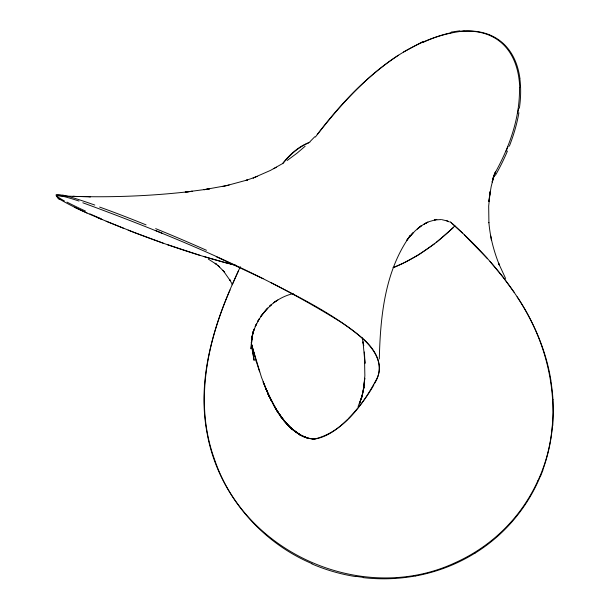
<?xml version="1.0" encoding="UTF-8"?>
<svg xmlns="http://www.w3.org/2000/svg" width="609" height="609" viewBox="0 0 609 609"><rect width="100%" height="100%" fill="white"/><g stroke="black" fill="none" stroke-linecap="round" stroke-linejoin="round"><path stroke-width="0.91" d="M519.477 87.544C520.086 118.291 509.071 148.086 494.158 174.547M379.308 358.96C380.343 316.551 384.781 270.898 410.306 235.462L406.804 240.304L413.031 232.821L409.256 236.992L415.3 230.727L421.162 225.84L417.211 228.969L422.745 224.942L427.876 222.095L424.115 224.021L428.987 221.691L436.805 219.392L434.377 219.986L441.312 219.552M552.789 425.6L553.406 412.575L553.071 399.58M252.286 335.513L250.999 348.721L252.286 335.513L251.448 340.941L253.367 331.326M489.484 196.6L488.928 201.549L490.176 191.546L488.684 206.086L488.913 222.795M489.461 196.715L491.197 186.521L493.968 175.689L492.133 182.061L495.635 171.388L492.94 178.49L494.896 173.42M517.787 113.221L518.548 108.668M253.367 331.182L252.659 334.394L254.433 328.632L253.039 332.133L256.701 323.463L255.156 326.576L259.396 318.697L257.706 321.415L262.479 314.274L267.754 308.025L260.637 316.566L265.905 310.103L271.66 304.538L269.673 306.129C276.379 300.085 284.464 295.609 293.279 293.584M540.427 476.512L542.855 470.354M537.998 480.608C565.495 421.154 552.926 349.901 517.14 296.789M506.117 151.139L508.096 146.327M230.05 289.953C206.984 342.601 194.172 403.6 214.475 459.262C246.135 554.571 364.152 605.308 455.159 562.731A185.357 171.647 30.4 0 0 490.549 541.287A187.054 172.979 29 0 0 500.773 532.487A189.14 174.76 27.6 0 0 525.932 502.501A191.15 176.557 26.3 0 0 537.945 480.585M232.227 284.829L238.629 270.457M240.357 266.727C216.035 318.088 196.106 375.586 207.083 433.052C217.185 490.626 258.307 540.967 311.998 563.637M358.069 406.591L362.385 395.188L359.462 404.003L362.758 393.292L363.923 387.202L361.807 397.289L364.129 385.017L364.776 378.212L363.52 389.463L364.867 375.745L364.388 352.002L365.004 363.36L363.017 341.839L363.702 345.661L362.241 337.866M374.809 383.114C390.689 357.064 360.383 335.148 341.565 322.519C260.774 272.078 171.989 235.576 82.832 202.774M373.926 384.819C366.923 397.235 358.023 408.548 348.15 418.802M315.363 137.063C352.588 89.021 400.418 38.024 464.05 30.99M317.19 134.589C340.119 104.314 366.679 76.232 398.507 55.206M282.698 163.372C289.892 154.283 298.928 146.213 309.928 142.141M282.705 163.791C289.663 155.021 298.258 147.233 308.702 142.909M314.769 136.759L309.966 141.684M454.923 225.756C437.148 243.394 416.32 258.246 393.026 267.663M347.259 419.7C338.68 428.18 328.662 436.021 316.657 438.708M453.05 227.895L436.318 242.473M305.147 146.229L297.162 153.072L287.151 160.502M434.864 243.585L418.505 254.912L404.604 262.624M275.915 301.204L273.456 302.795L277.795 300.001M257.303 176.305L253.108 178.018L270.518 170.383L281.906 163.935M403.516 52.016L423.308 41.366M273.586 168.708L276.456 167.209M403.813 263.004L393.528 267.595M254.539 177.425L245.496 180.576L247.566 179.921L226.799 185.547L203.946 189.711L209.595 188.874L185.235 192.109L192.33 191.272C152.775 195.969 112.871 197.575 73.057 196.364L90.619 196.76L88.807 196.699M222.955 186.445L229.159 184.999M451.292 32.071L459.924 30.808M315.972 438.868L312.333 439.386M312.866 439.424C343.263 432.93 363.253 404.193 377.024 378.334C384.492 362.576 372.83 346.43 360.817 336.914C333.679 314.366 301.813 298.494 270.609 282.431M58.228 195.847L74.747 196.387M314.564 438.944L308.58 438.313L303.678 436.661L298.585 434.011L303.678 436.661L308.58 438.313L313.049 438.982C302.917 438.175 294.398 431.789 287.532 424.755L292.663 429.566L300.168 435.001L290.447 427.731L300.762 435.184L307.849 438.175C295.905 434.483 286.999 425.044 279.775 415.254L284.677 421.504L292.092 429.208L284.121 420.849L277.103 411.128L286.915 424.031M355.755 576.335L363.23 577.362M442.058 219.712L447.98 221.151M234.914 265.181L236.467 265.577M236.604 265.608C199.691 256.298 163.608 243.95 128.164 230.141M230.149 263.956L232.547 264.58M227.72 263.316L203.322 256.366M200.224 255.422L167.414 244.643M163.128 243.136L134.368 232.516L106.126 221.25M123.688 228.345C101.475 219.103 78.698 210.638 58.007 198.222M155.265 230.4L162.481 233.384M98.079 217.847L102.038 219.529M446.283 220.603L449.381 221.958M86.996 213.005L74.359 207.174M216.264 256.701L263.088 278.709M208.377 259.129L216.834 264.557L215.16 263.286L219.544 266.879L218.03 265.57L224.698 272.322L222.749 270.259M58.198 198.557L59.461 199.364M450.249 221.752L451.505 222.894M451.071 222.506L462.338 232.988M452.129 223.465C498.565 265.014 540.64 317.061 550.871 380.26M464.256 234.823L487.573 258.756M289.252 426.681L284.121 420.849L276.577 410.123L274.522 406.759L281.388 417.401L274.035 405.822L267.8 393.528L278.709 413.678L274.035 405.822L265.6 388.245L271.576 401.293L265.197 387.149L263.103 381.851L269.208 396.543L261.505 377.382L251.707 344.983L256.404 361.738M489.979 261.444L502.882 276.905L514.194 292.373M223.488 271.043L230.278 280.726L229.547 279.371L232.273 284.426M505.645 278.549L498.565 263.24L499.441 265.265C493.945 251.578 490.085 237.183 488.89 222.452M259.601 371.848L256.069 360.673M254.768 356.143L253.199 350.571M252.849 349.315L251.136 342.646M251.235 344.237L254.12 360.421L251.502 343.468M490.755 236.094L491.44 239.923L491.273 238.934M519.713 87.384A162.352 83.92 -51.8 0 0 515.793 64.919A164.255 84.491 -52.3 0 0 509.847 52.549A166.455 85.374 -52.8 0 0 505.919 47.296A168.358 86.25 -53.2 0 0 490.641 35.84A170.672 87.475 -53.7 0 0 484.536 33.525A173.017 88.845 -54.1 0 0 463.967 31.166M79.003 201.039A191.797 8.663 23 0 0 62.43 196.197A193.723 8.229 22.6 0 0 57.322 195.474A196.098 8.039 22.2 0 0 56.553 196.441M59.598 198.838A198.42 8.054 21.8 0 1 56.584 196.456M355.725 576.594A176.009 166.082 37.4 0 1 311.884 563.926M415.163 575.985A179.845 168.191 35.1 0 1 363.215 577.636M475.195 552.987A183.629 170.695 32.6 0 1 415.178 576.053M475.226 553.025A187.328 173.428 29.8 0 0 516.379 516.622A191.203 176.694 27 0 0 540.252 476.444M552.47 425.554A197.346 182.479 23.3 0 1 542.672 470.285M550.749 380.275A209.466 194.804 16.4 0 1 552.964 399.58M155.66 228.634A181.474 16.268 24.7 0 1 206.489 250.284M99.617 207.068A185.699 12.576 24.3 0 1 146.061 224.881M62.681 195.093A189.886 10.277 23.6 0 1 94.806 205.066M63.229 195.481A193.837 8.716 22.9 0 0 56.036 195.07A198.473 8.26 22 0 0 64.432 200.978M85.443 211.057A205.72 8.99 20.9 0 1 66.975 202.097M101.048 218.707A220.351 13.055 19.1 0 1 89.866 213.866M507.449 151.024A150.651 84.857 -48.9 0 1 495.399 175.339M518.898 112.741A155.455 83.821 -49.9 0 1 509.36 146.122M519.804 78.47A160.258 83.852 -51.1 0 1 519.386 108.25M519.911 78.371A164.438 84.826 -52 0 0 508.043 48.659A168.328 86.25 -52.9 0 0 489.522 34.835M459.673 31.424A173.009 88.648 -53.8 0 1 489.537 34.812M423.133 42.364A181.04 93.809 -55 0 1 451.048 32.795"/></g></svg>
